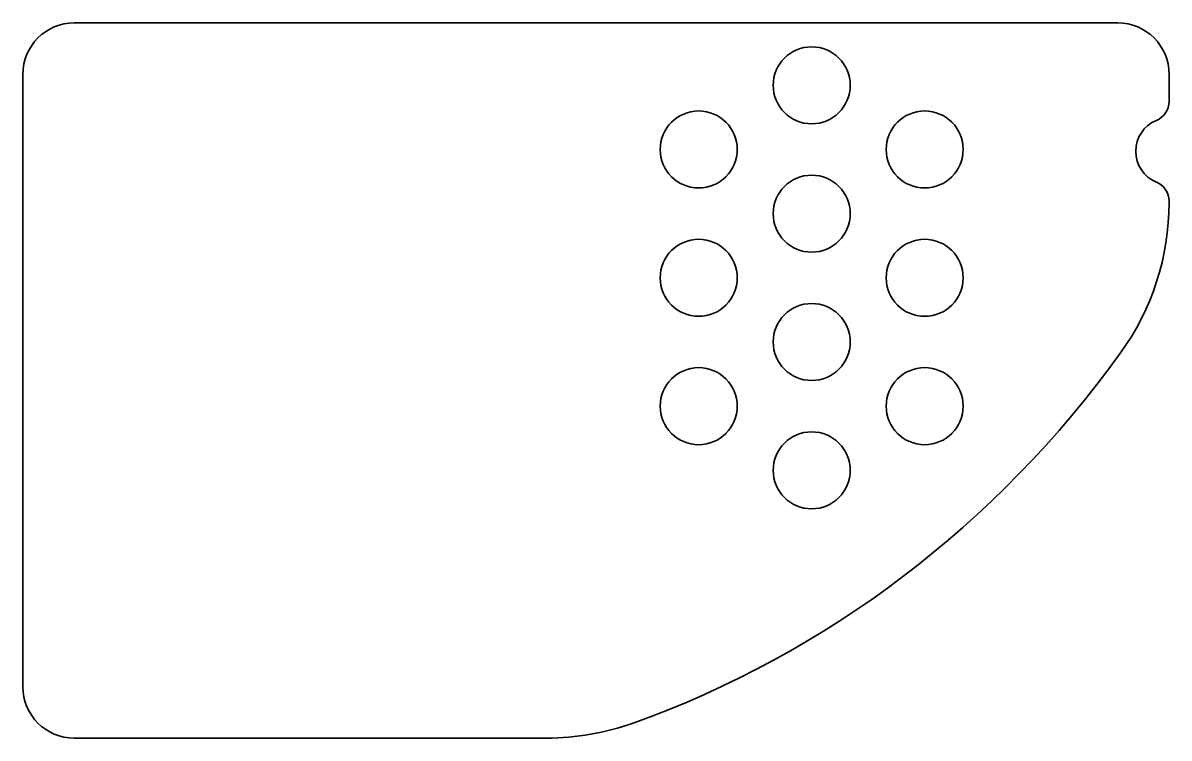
# Model space of a CAD drawing. Header units: millimetres. Extents: x 138.4 to 160.7, y 94.4 to 108.4.
import ezdxf

# ---------------------------------------------------------------- set-up
doc = ezdxf.new("R2010")
doc.units = ezdxf.units.MM
doc.header["$LTSCALE"] = 0.75
doc.layers.add('Visible', color=7, linetype='Continuous', lineweight=35)

msp = doc.modelspace()

# ---------------------------------------------------------------- linework, layer by layer
at = {"layer": 'Visible'}
for p, q in [((159.674086, 108.369699), (139.355905, 108.369699)), ((138.355905, 107.369699), (138.355905, 95.43901)), ((160.674086, 106.840524), (160.674086, 107.369699)), ((160.674086, 104.86722), (160.674086, 104.898875)), ((139.355905, 94.43901), (148.555306, 94.43901))]:
    msp.add_line(p, q, dxfattribs=at)
for centre in [(153.714995, 107.154355), (151.514995, 105.904355), (155.914995, 105.904355), (153.714995, 104.654355), (151.514995, 103.404355), (155.914995, 103.404355), (153.714995, 102.154355), (151.514995, 100.904355), (155.914995, 100.904355), (153.714995, 99.654355)]:
    msp.add_circle(centre, 0.75, dxfattribs=at)
at = {"layer": 'Visible', "extrusion": (0, 0, -1)}
for centre, radius, start, end in [((-139.355905, 107.369699), 1, 0, 90), ((-159.674086, 107.369699), 1, 90, 180), ((-160.274086, 106.840524), 0.4, 180, 247.607312), ((-160.674086, 105.869699), 0.65, 292.392688, 67.607312), ((-160.274086, 104.898875), 0.4, 112.392688, 180), ((-155.674086, 104.86722), 5, 180, 215.808748), ((-139.355905, 95.43901), 1, 270, 0), ((-148.555306, 99.43901), 5, 250.308644, 270)]:
    msp.add_arc(centre, radius, start, end, dxfattribs=at)
at = {"layer": 'Visible'}
msp.add_ellipse((143.855905, 114.869699), major_axis=(0, 21.25), ratio=0.941176471, start_param=3.466486699, end_param=4.058382374, dxfattribs=at)

doc.saveas('drawing.dxf')
